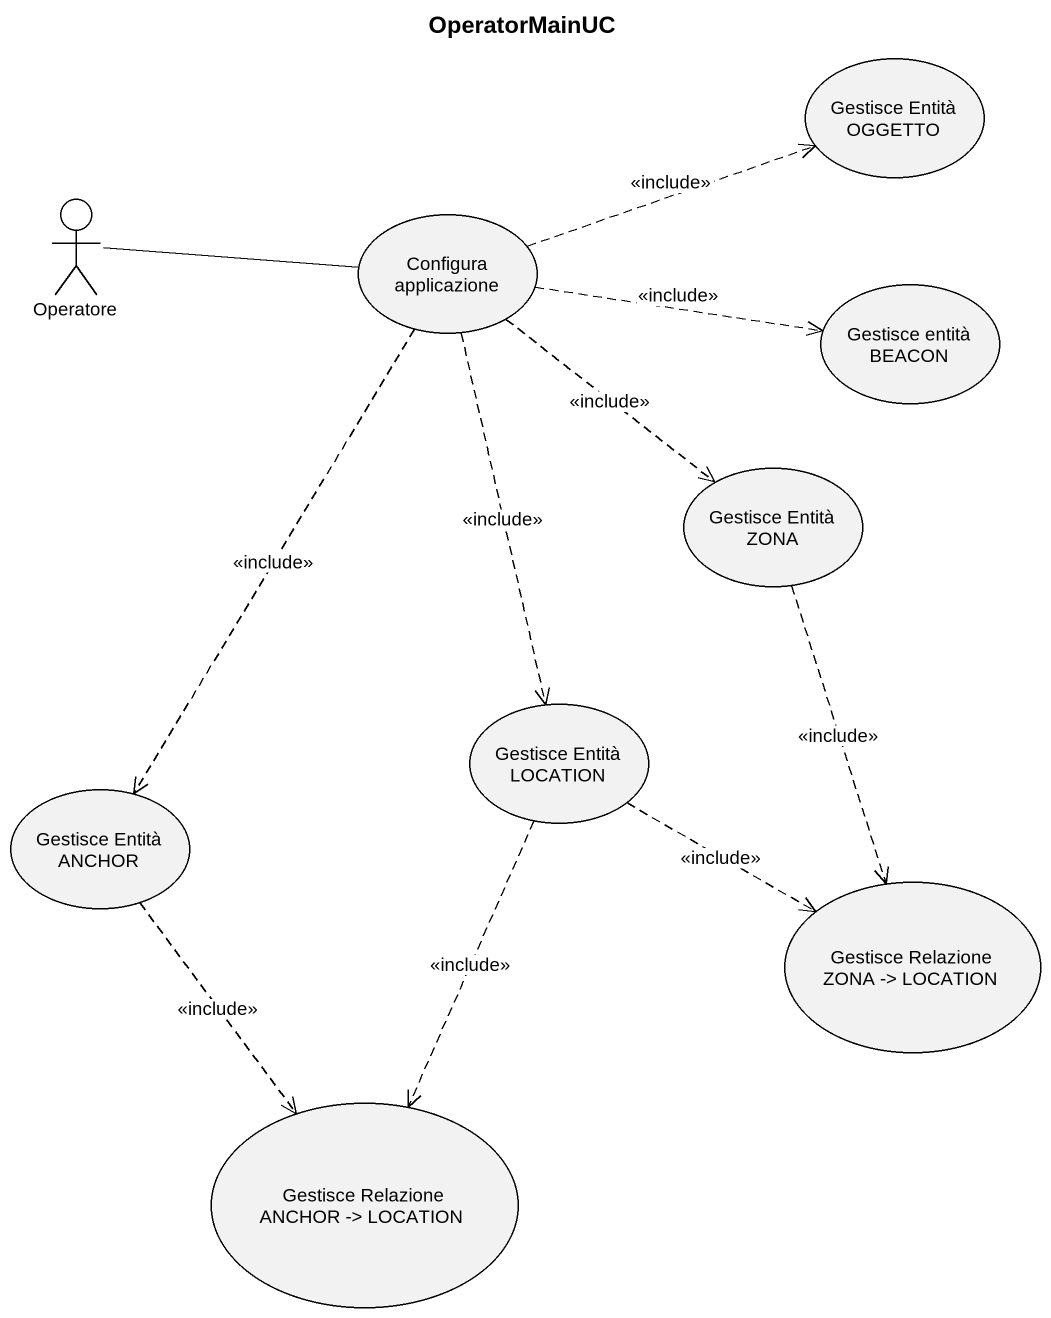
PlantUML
@startuml
title OperatorMainUC
usecase "Gestisce Entità OGGETTO" as Gestisce_Entità_OGGETTO
actor Operatore
usecase "Configura applicazione" as Configura_applicazione
usecase "Gestisce entità BEACON" as Gestisce_entità_BEACON
usecase "Gestisce Entità ZONA" as Gestisce_Entità_ZONA
usecase "Gestisce Entità LOCATION" as Gestisce_Entità_LOCATION
usecase "Gestisce Entità ANCHOR" as Gestisce_Entità_ANCHOR
usecase "Gestisce Relazione ZONA -> LOCATION" as Gestisce_Relazione_ZONA
usecase "Gestisce Relazione ANCHOR -> LOCATION" as Gestisce_Relazione_ANCHOR
Operatore -right- Configura_applicazione
Configura_applicazione .right.> Gestisce_Entità_OGGETTO : <<include>>
Configura_applicazione .right.> Gestisce_entità_BEACON : <<include>>
Configura_applicazione ..> Gestisce_Entità_ZONA : <<include>>
Configura_applicazione ..> Gestisce_Entità_LOCATION : <<include>>
Configura_applicazione ..> Gestisce_Entità_ANCHOR : <<include>>
Gestisce_Entità_ZONA ..> Gestisce_Relazione_ZONA : <<include>>
Gestisce_Entità_LOCATION .right.> Gestisce_Relazione_ZONA : <<include>>
Gestisce_Entità_LOCATION ..> Gestisce_Relazione_ANCHOR : <<include>>
Gestisce_Entità_ANCHOR ..> Gestisce_Relazione_ANCHOR : <<include>>
@enduml
